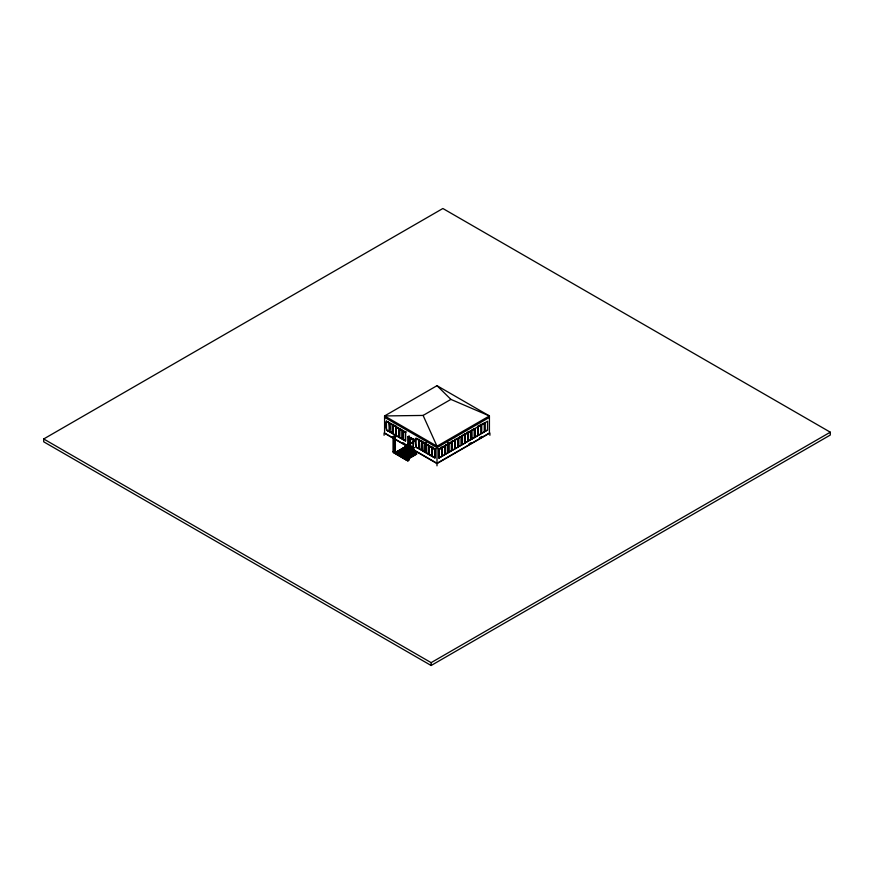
<?xml version="1.0" encoding="UTF-8"?>
<svg xmlns="http://www.w3.org/2000/svg" width="874" height="874" viewBox="0 0 874 874"><rect width="100%" height="100%" fill="white"/><g stroke="black" fill="none" stroke-linecap="round" stroke-linejoin="round"><path stroke-width="1.31" d="M441.676 447.696L438.923 449.236L438.966 458.074L441.676 456.512L441.676 447.696L441.632 456.479L439.098 457.867M440.321 448.187L438.966 449.258L438.966 458.074M445.478 454.262L445.522 445.478L448.231 443.916L448.231 452.732L445.478 454.262L445.478 445.445L446.876 444.407M451.508 442.026L448.755 443.555L448.755 452.371L451.508 450.842L451.508 442.026L451.465 450.809L448.875 452.164L448.089 451.705M450.154 442.517L448.799 443.588L448.799 452.404M454.786 440.125L452.022 441.665L452.077 450.514L454.786 448.952L454.786 440.125L454.731 448.919L452.197 450.296M458.063 438.235L455.299 439.775L455.299 448.591L458.063 447.051L458.063 438.235L458.009 447.029M458.577 437.885L461.341 436.344L461.341 445.161L458.577 446.701L458.577 437.885L461.21 436.563L458.697 437.95M459.986 436.847L458.632 437.907L458.632 446.723M461.909 444.833L461.909 436.017L464.618 434.454L464.618 443.271L461.854 444.811L461.854 435.995L463.264 434.957M465.132 434.094L467.896 432.564L467.896 441.381L465.132 442.921L465.132 434.094L465.132 442.921M468.409 432.204L471.162 430.674L471.162 439.491L468.409 441.02L468.409 432.204L468.409 441.02M473.085 429.276L474.44 428.784L471.687 430.314L471.687 439.13L474.44 437.601L474.44 428.784L474.396 437.568L471.862 438.945M479.64 425.496L478.242 426.534L478.286 435.383L480.995 433.81L480.951 424.972L479.597 425.463L480.995 424.993M43.7 438.966L442.867 208.504L830.3 432.193L830.3 435.034L431.133 665.496L43.7 441.807L43.7 438.966L431.133 662.645L830.3 432.193M412.539 449.16L437 463.286L489.418 433.012L489.418 415.948L437 385.685L384.582 415.948L384.582 433.012L406.716 445.795M386.45 421.213L389.214 422.754L389.159 431.592L386.45 430.03L386.45 421.213C383.533 429.757 391.738 438.158 389.039 422.852L386.625 421.399L389.214 422.754M389.728 423.103L392.492 424.644L392.437 433.482L389.728 431.92L389.728 423.103L389.782 431.898L392.36 433.242L393.147 432.794M393.147 424.261L392.317 424.742L389.848 423.322L392.36 424.709L392.317 433.275M394.36 425.496L395.758 426.534L395.714 435.383L393.005 433.81L393.049 424.972L394.403 425.463L393.005 424.993L393.049 433.788M396.425 426.151L395.594 426.632L393.125 425.212L395.638 426.599L395.638 435.132L393.005 433.81M396.283 426.883L399.036 428.424L398.992 437.273L396.283 435.711L396.283 426.883L396.326 435.678M399.036 428.424L398.915 437.033L396.283 435.711M399.56 428.784L402.313 430.314L402.269 439.163L399.56 437.601L399.604 428.752L400.958 429.243M423.103 415.434L450.897 399.396L489.418 415.948L437 446.221L384.582 415.948L423.103 415.434L437 446.221L437 463.286M399.56 437.601L399.724 428.959L402.313 430.314M407.098 445.729L394.283 453.125L393.049 452.415L393.049 436.771L394.283 436.06L395.518 437.623L394.283 438.333L393.049 437.623L394.283 436.913L395.518 437.623M402.958 430.882L405.416 432.302L405.416 440.835L402.958 439.414L403.001 430.86L405.47 432.28M394.283 436.148L393.202 436.771L394.283 437.393M394.283 437L393.202 437.623L394.283 438.256M393.049 436.771L394.283 437.481L395.518 436.771M405.416 432.302L406.257 431.822M402.838 439.491L405.591 441.02L405.591 432.204L402.881 430.642L403.001 439.393M408.158 444.014L408.202 436.487L413.38 439.469L413.326 448.253L413.249 439.546L414.047 439.087M410.791 437.47L413.326 439.502M415.937 447.051L418.701 448.591L418.701 439.775L415.937 438.235C412.987 446.843 421.192 455.157 418.526 439.873L416.057 438.453L418.526 439.873L419.367 439.393M406.607 445.445L407.83 444.735L409.065 445.445L407.83 446.155L406.607 445.445L407.83 443.883L409.065 444.593M417.346 438.704L418.646 439.797M409.414 443.457L410.638 442.747L410.638 443.599M406.607 444.593L407.83 445.303L412.626 442.626A6.304 3.638 0 0 0 414.079 440.933M394.535 453.267L406.355 460.095L394.535 452.983L407.098 446.013M408.322 445.303L409.163 444.822L409.163 436.213M408.923 445.445L407.83 446.079L406.749 445.445L406.749 459.385M419.214 448.952L421.978 450.481L421.978 441.665L419.214 440.125C421.683 463.854 415.074 433.591 421.847 441.731L422.634 441.283M420.623 440.594L421.923 441.698M422.492 450.842L425.245 452.371L425.245 443.555L422.492 442.026C424.961 465.744 418.351 435.492 425.125 443.631L426.086 443.074M413.205 448.176L414.047 447.696M408.42 446.221L413.5 448.581L412.757 449.007L408.42 446.505M423.846 442.517L425.201 443.588M408.715 447.521L412.266 449.575L413.741 449.007L412.266 449.859L408.715 447.805M408.573 448.581L411.774 450.427L413.992 449.433L411.774 450.711L408.573 448.865M408.988 449.957L411.283 451.279L414.243 449.575L412.266 450.995M408.682 450.918L410.791 452.131L414.484 450.001L410.791 452.415L408.682 451.202M410.299 452.983L414.735 450.427L410.299 453.267L402.411 448.438L410.299 453.267M409.556 453.977L414.975 450.853L409.808 454.119L401.428 449.007L406.661 452.022M409.316 454.688L415.226 451.279L409.316 454.972L400.445 449.575L409.316 454.972M427.124 444.407L428.522 445.445L428.478 454.294L425.769 452.732L425.813 443.883L428.478 445.478L428.402 454.054L425.889 452.656L425.966 443.14M409.928 455.19L415.467 451.705L408.813 455.835M408.322 456.403L415.718 452.131L408.322 456.687M408.999 456.578L415.958 452.557L408.999 456.862M408.453 457.463L416.21 452.983L409.556 457.113M429.047 445.806L431.8 447.335L431.756 456.184L429.047 454.622L429.09 445.773L431.756 447.368M408.988 457.725L416.45 453.409L408.988 458.009M432.466 455.485L431.625 455.977L429.167 454.546L429.21 445.991L431.68 447.412L432.466 446.953M408.65 458.489L416.701 453.835M408.65 458.774L416.701 454.119M409.043 436.006L409.065 460.237L407.83 460.948L406.607 460.237L406.607 459.385L407.83 460.095L408.923 459.385M407.83 460.095L409.065 459.385M422.612 450.766L425.125 452.164L425.911 451.705M433.286 447.422L432.444 447.903L432.324 456.512L432.368 447.663L435.077 449.236L435.034 458.074L432.324 456.512M433.679 448.187L435.034 449.258M489.418 417.368L437 447.641L384.582 417.368M435.744 448.843L434.902 449.334L432.444 447.903L434.957 449.302L434.957 457.834L432.444 456.447M438.256 448.843L439.098 449.334L441.512 447.881L440.714 447.422M442.32 447.412L444.833 446.013L442.375 447.444L441.534 446.953M445.598 445.522L448.111 444.123L445.478 445.445M448.875 443.631L451.388 442.233L448.919 443.653L447.914 443.074M452.153 441.731L454.666 440.343L452.197 441.763L451.366 441.283M455.43 439.841L457.943 438.453L455.474 439.873L454.633 439.393M461.975 436.06L464.487 434.662L461.854 435.995M465.252 434.17L467.765 432.772L465.307 434.203L464.465 433.712M468.53 432.28L471.042 430.882L468.584 432.302L467.743 431.822M471.807 430.39L474.32 428.992L471.687 430.314L471.731 439.163M475.085 428.489L477.717 426.883L477.717 435.711L474.964 437.24L474.964 428.424L475.008 437.273M478.362 426.599L480.875 425.212L478.406 426.632L477.575 426.151M481.64 424.709L484.152 423.322L481.683 424.742L480.853 424.261M484.917 422.819L487.55 421.213L487.55 430.03L484.786 431.57L484.786 422.754L484.841 431.592M439.098 449.334L441.556 447.903M442.375 455.977L444.833 454.546M445.642 454.076L448.111 452.656M462.029 444.626L464.618 443.271L464.564 434.422M465.307 442.736L467.765 441.304M468.584 440.835L471.042 439.414M475.128 437.055L477.717 435.711M481.683 433.275L484.272 431.92L484.218 423.082L481.508 424.644L481.508 433.46L484.272 431.92M484.961 431.385L487.55 430.03M442.244 456.184L442.244 447.368L444.953 445.806L442.2 447.335L442.2 456.162L444.953 454.622L444.953 445.806L444.79 454.524M468.923 443.937L471.294 442.572M479.564 437.798L481.935 436.432M413.478 449.99L437 463.57L489.91 433.012L489.91 435.296M480.995 433.81L478.406 435.165M471.162 430.674L470.999 439.393M467.896 432.564L467.721 441.283M456.654 438.704L455.354 439.797L455.354 448.624M453.377 440.594L452.077 441.698L452.077 450.514M458.752 446.516L461.341 445.161L461.286 436.312M458.063 447.051L455.474 448.406M448.056 452.634L448.089 443.173M428.402 445.522L425.944 444.101L428.358 445.543M399.68 428.992L402.138 430.412L402.193 438.923L399.68 437.524M419.334 440.343L421.803 441.763L421.847 450.274L419.334 448.875M422.612 442.233L425.081 443.653L425.081 452.186M429.167 446.013L431.625 447.444L431.625 455.977M391.465 431.964L393.278 433.001M430.784 454.655L432.586 455.704M414.167 447.739L408.846 444.582M408.082 445.161L413.5 448.296M406.749 444.593L407.83 445.216L412.419 442.572A6.02 3.474 0 0 0 413.806 440.955M402.706 442.572L405.077 443.937M406.432 445.915L384.09 433.012L384.09 435.296M406.683 448.624L404.389 447.302L406.683 448.908M408.988 450.241L411.283 451.279M406.563 449.695L403.395 447.87L406.563 449.979M406.476 454.196L399.462 450.143L406.476 454.48M407.229 455.769L398.468 450.711L407.229 456.053M406.683 456.589L397.484 451.279L406.683 456.873M407.339 458.107L396.501 451.847L407.339 458.391M394.283 450.94L395.365 451.563L395.365 437.623M395.518 452.415L406.847 458.959M406.847 459.243L395.518 452.699L395.518 451.563L394.283 452.273L393.049 451.563M437 385.685L450.897 399.396M481.563 424.666L481.563 433.482M478.286 426.556L478.286 435.383M447.958 443.096L447.958 451.924M437 463.57L437 465.842M431.133 662.645L431.133 665.496M426.042 443.096L426.042 451.924M416.111 438.42L416.057 446.985M410.496 437.677L410.496 442.747M409.414 437.033L409.414 444.309M408.202 436.487L408.278 444.101M407.83 443.883L407.83 444.735M407.83 445.303L407.83 460.948M394.283 436.06L394.283 436.913M394.283 437.481L394.283 453.125M413.61 439.163A6.02 3.474 0 0 1 413.905 440.059M396.457 427.069L398.872 428.522L396.457 427.069M408.322 436.705L413.205 439.567L408.322 436.705"/></g></svg>
